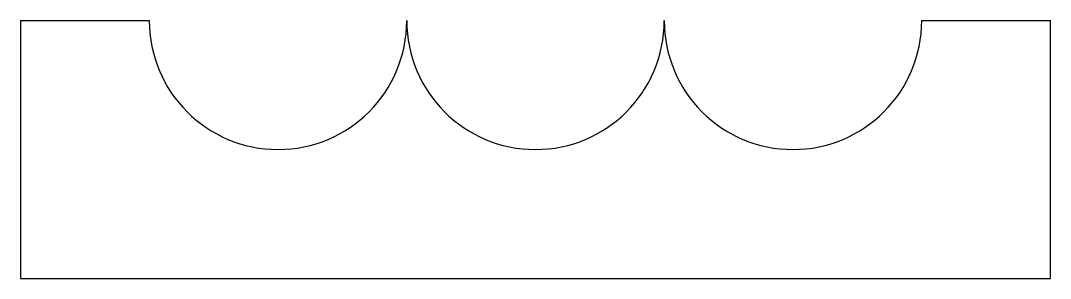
# Model space of a CAD drawing. Extents: x -40 to 40, y -20 to 0.
import ezdxf

# ---------------------------------------------------------------- set-up
doc = ezdxf.new("R2010")
doc.units = 0
doc.layers.add('DEFAULT', color=7, linetype='CONTINUOUS')

msp = doc.modelspace()

# ---------------------------------------------------------------- linework, layer by layer
at = {"layer": 'DEFAULT'}
for p, q in [((-40, 0), (-40, -20)), ((-40, 0), (-30, 0)), ((30, 0), (40, 0)), ((40, -20), (40, 0)), ((-40, -20), (40, -20))]:
    msp.add_line(p, q, dxfattribs=at)
for centre in [(-20, 0), (0, 0), (20, 0)]:
    msp.add_arc(centre, 10, 180, 0, dxfattribs=at)

doc.saveas('drawing.dxf')
